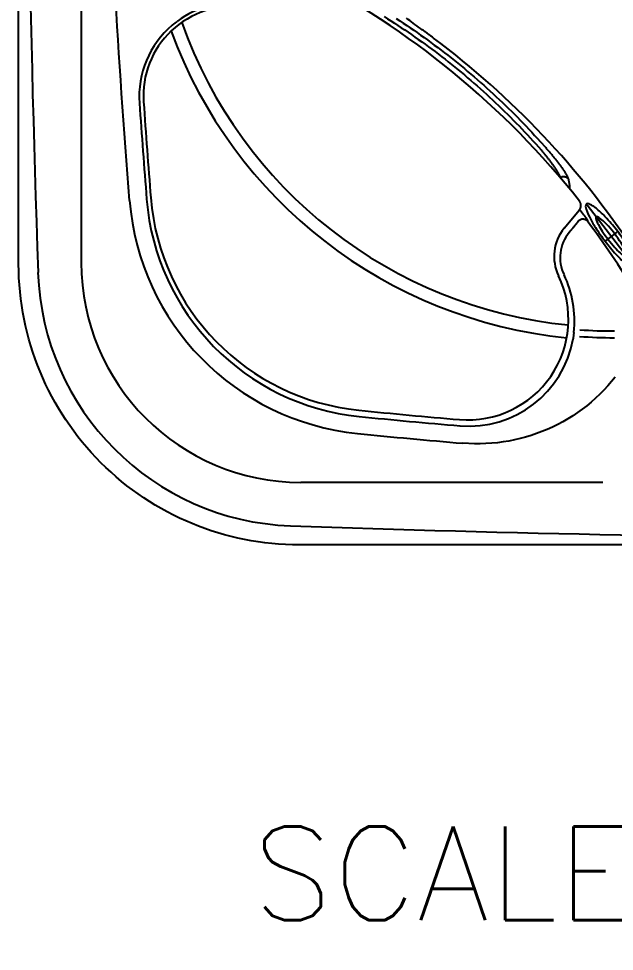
# Model space of a CAD drawing. Extents: x 832 to 912, y 781 to 934.
# Drawn here: x 832.36 to 857.81, y 780.61 to 820.45 of the extents above; entities that cross this region are included whole.
import ezdxf
from ezdxf.enums import TextEntityAlignment as Align

# ---------------------------------------------------------------- set-up
doc = ezdxf.new("R2010")
doc.units = 0
doc.header["$MEASUREMENT"] = 0
for name, color, linetype in [('1', 4, 'Continuous'), ('DIM', 3, 'Continuous'), ('SPA', 2, 'Continuous')]:
    doc.layers.add(name, color=color, linetype=linetype)
doc.styles.add('SIMPLEX', font='simplex')

# ---------------------------------------------------------------- blocks, each defined once
blk = doc.blocks.new('EQ')
at = {"layer": 'DIM'}
for p, q in [((-0.001, 0.047), (-0.001, 0.652)), ((-1.664, 0.346), (1.698, 0.346))]:
    blk.add_line(p, q, dxfattribs=at)
at = {"layer": 'DIM', "color": 2}
blk.add_lwpolyline([(-1.75, 0.339, 0.291146), (-1.691, 0.247, 0.061616), (-1.237, 0.099, 0.027833), (-0.722, 0.029, 0.020024), (0, 0, 0.020024), (0.722, 0.029, 0.027833), (1.237, 0.099, 0.061616), (1.691, 0.247, 0.291146), (1.75, 0.339, 0.291146), (1.691, 0.431, 0.061616), (1.237, 0.579, 0.027833), (0.722, 0.649, 0.020024), (0, 0.678, 0.020024), (-0.722, 0.649, 0.027833), (-1.237, 0.579, 0.061616), (-1.691, 0.431, 0.291146)], format="xyb", close=True, dxfattribs=at)
at = {"layer": 'DIM'}
blk.add_lwpolyline([(-1.103, 0.346, 0.304881), (-1.07, 0.298, 0.055007), (-0.787, 0.217, 0.024367), (-0.469, 0.179, 0.017459), (-0.023, 0.164, 0.017459), (0.422, 0.179, 0.024367), (0.74, 0.217, 0.055007), (1.024, 0.298, 0.304881), (1.056, 0.346, 0.304881), (1.024, 0.394, 0.055007), (0.74, 0.475, 0.024367), (0.422, 0.512, 0.017459), (-0.023, 0.528, 0.017459), (-0.469, 0.512, 0.024367), (-0.787, 0.475, 0.055007), (-1.07, 0.394, 0.304881)], format="xyb", close=True, dxfattribs=at)
blk = doc.blocks.new('2010SOVEREIGN')
at = {"layer": '1', "color": 3}
for p, q in [((2.674, 80.643), (2.674, 12.062)), ((24.966, 2.675), (12.061, 2.675))]:
    blk.add_line(p, q, dxfattribs=at)
at = {"layer": '1', "linetype": 'Continuous'}
blk.add_line((23.313, 13.533), (23.958, 14.316), dxfattribs=at)
blk.add_lwpolyline([(23.958, 14.316), (23.967, 14.326), (23.975, 14.337), (23.982, 14.349), (23.989, 14.361), (23.995, 14.372), (24.001, 14.385), (24.006, 14.397), (24.011, 14.41), (24.015, 14.422), (24.018, 14.435), (24.021, 14.448), (24.023, 14.462), (24.025, 14.475), (24.026, 14.488), (24.026, 14.502), (24.026, 14.515), (24.026, 14.529), (24.024, 14.542), (24.022, 14.556), (24.02, 14.569), (24.016, 14.583), (24.013, 14.596), (24.008, 14.609), (24.003, 14.621), (23.998, 14.634), (23.992, 14.646), (23.985, 14.658), (23.978, 14.67), (23.962, 14.692)], dxfattribs=at)
at = {"layer": '1', "color": 3}
for centre, radius, start, end in [((1031.052, 46.42), 1030.812, 178.073751, 181.933854), ((25.41, 28.877), 19.573, 199.5663, 264.3533), ((25.408, 28.875), 20.119, 200.1157, 264.3259), ((398.256, 46.262), 394.048, 183.98596, 184.5837), ((15.579, 15.58), 10.143, 184.5743, 264.1944), ((12.061, 12.062), 9.387, 180, 270), ((12.02, 12.012), 11.2, 181.9339, 267.9287), ((39.811, 253.5), 249.293, 264.18501, 265.1786), ((39.828, 780.914), 780.604, 267.928716, 272.071169)]:
    blk.add_arc(centre, radius, start, end, dxfattribs=at)
at = {"layer": '1', "linetype": 'Continuous'}
for centre, radius, start, end in [((-4.11, -7.483), 35.773, 38.3063, 63.0044), ((9.127, 19.198), 3.798, 82.6162, 183.9859), ((24.778, 12.325), 1.899, 140.5001, 205.6796), ((19.193, 9.64), 4.298, 265.1781, 25.6796)]:
    blk.add_arc(centre, radius, start, end, dxfattribs=at)
at = {"layer": '1'}
for centre, radius, start, end in [((398.048, 46.297), 393.662, 183.98584, 184.58383), ((15.539, 15.632), 9.926, 184.5944, 264.1744), ((39.771, 253.598), 249.122, 264.18517, 265.17855)]:
    blk.add_arc(centre, radius, start, end, dxfattribs=at)
at = {"layer": '1', "color": 2}
for centre, radius, start, end in [((15.58, 15.581), 10.874, 184.5804, 264.1883), ((39.846, 253.864), 250.389, 264.18536, 265.21979)]:
    blk.add_arc(centre, radius, start, end, dxfattribs=at)
at = {"layer": 'SPA', "color": 3, "linetype": 'Continuous'}
blk.add_line((23.593, 13.437), (23.521, 13.35), dxfattribs=at)
at = {"layer": 'SPA', "color": 4}
blk.add_lwpolyline([(12, 92.705), (67.658, 92.705, -0.414214), (79.658, 80.705), (79.658, 12, -0.414214), (67.658, 0), (12, 0, -0.414214), (0, 12), (0, 80.705, -0.414214)], format="xyb", close=True, dxfattribs=at)
at = {"layer": 'SPA', "color": 2, "linetype": 'Continuous'}
for points in [[(4.741, 14.713), (4.695, 15.285), (4.651, 15.857), (4.607, 16.428), (4.564, 17), (4.522, 17.573), (4.48, 18.145), (4.44, 18.717), (4.4, 19.289), (4.362, 19.862), (4.324, 20.434), (4.287, 21.006), (4.25, 21.579), (4.215, 22.152), (4.18, 22.724), (4.146, 23.297), (4.113, 23.87), (4.081, 24.443), (4.05, 25.016), (3.99, 26.162)], [(17.246, 22.011), (17.167, 22.069), (17.088, 22.126), (17.011, 22.183), (16.934, 22.238), (16.859, 22.293), (16.784, 22.347), (16.711, 22.4), (16.638, 22.452), (16.567, 22.503)], [(17.731, 21.652), (17.707, 21.67), (17.683, 21.688), (17.659, 21.706), (17.634, 21.724), (17.61, 21.742), (17.586, 21.76), (17.562, 21.778), (17.537, 21.796), (17.513, 21.814), (17.489, 21.832), (17.465, 21.85), (17.44, 21.868), (17.416, 21.886), (17.392, 21.904), (17.368, 21.921), (17.343, 21.939), (17.319, 21.957), (17.295, 21.975), (17.246, 22.011)], [(25.492, 7.171), (25.333, 6.978), (25.17, 6.791), (25.002, 6.611), (24.828, 6.436), (24.648, 6.268), (24.464, 6.106), (24.273, 5.949), (24.078, 5.799), (23.878, 5.655), (23.673, 5.518), (23.464, 5.387), (23.25, 5.264), (23.033, 5.148), (22.812, 5.039), (22.588, 4.938), (22.36, 4.844), (22.13, 4.757), (21.897, 4.679), (21.662, 4.608), (21.424, 4.544), (21.184, 4.489), (20.943, 4.441), (20.7, 4.401), (20.456, 4.369), (20.211, 4.345), (19.966, 4.329), (19.72, 4.321), (19.473, 4.321), (18.98, 4.345)]]:
    blk.add_lwpolyline(points, dxfattribs=at)
at = {"layer": 'SPA', "color": 3, "linetype": 'Continuous'}
for points in [[(16.134, 22.489), (16.284, 22.392), (16.433, 22.293), (16.582, 22.193), (16.731, 22.092), (16.879, 21.99), (17.027, 21.887), (17.174, 21.783), (17.321, 21.678), (17.468, 21.573), (17.614, 21.466), (17.759, 21.358), (17.904, 21.25), (18.049, 21.14), (18.193, 21.03), (18.336, 20.918), (18.479, 20.806), (18.621, 20.693), (18.763, 20.579), (18.903, 20.464), (19.044, 20.348), (19.183, 20.232), (19.322, 20.115), (19.46, 19.997), (19.597, 19.878), (19.734, 19.759), (19.87, 19.638), (20.005, 19.517), (20.139, 19.396), (20.272, 19.273), (20.405, 19.15), (20.537, 19.026), (20.668, 18.902), (20.798, 18.777), (20.927, 18.652), (21.055, 18.525), (21.182, 18.399), (21.309, 18.272), (21.434, 18.144), (21.559, 18.015), (21.682, 17.887), (21.805, 17.757), (21.926, 17.628), (22.047, 17.498), (22.167, 17.367), (22.285, 17.236), (22.519, 16.973)], [(15.611, 22.572), (15.759, 22.479), (15.907, 22.385), (16.054, 22.291), (16.201, 22.195), (16.348, 22.098), (16.494, 22), (16.64, 21.901), (16.786, 21.801), (16.931, 21.7), (17.076, 21.599), (17.22, 21.496), (17.364, 21.392), (17.508, 21.287), (17.651, 21.182), (17.793, 21.075), (17.935, 20.968), (18.076, 20.859), (18.217, 20.75), (18.357, 20.64), (18.497, 20.529), (18.635, 20.417), (18.774, 20.304), (18.911, 20.191), (19.048, 20.077), (19.185, 19.962), (19.32, 19.846), (19.455, 19.729), (19.589, 19.612), (19.722, 19.494), (19.855, 19.375), (19.986, 19.255), (20.117, 19.135), (20.247, 19.014), (20.376, 18.893), (20.505, 18.771), (20.632, 18.648), (20.759, 18.524), (20.885, 18.401), (21.01, 18.276), (21.134, 18.151), (21.257, 18.025), (21.379, 17.899), (21.5, 17.773), (21.62, 17.646), (21.739, 17.518), (21.857, 17.39), (21.975, 17.262), (22.091, 17.133), (22.32, 16.875)], [(6.554, 22.201), (6.561, 22.207), (6.569, 22.213), (6.576, 22.219), (6.584, 22.225), (6.591, 22.231), (6.599, 22.237), (6.606, 22.243), (6.614, 22.248), (6.622, 22.254), (6.629, 22.26), (6.637, 22.266), (6.644, 22.272), (6.652, 22.278), (6.66, 22.283), (6.667, 22.289), (6.675, 22.295), (6.682, 22.3), (6.69, 22.306), (6.698, 22.312), (6.706, 22.317), (6.713, 22.323), (6.721, 22.329), (6.729, 22.334), (6.736, 22.34), (6.744, 22.345), (6.752, 22.351), (6.76, 22.356), (6.767, 22.362), (6.783, 22.373)], [(22.32, 16.875), (22.343, 16.847), (22.366, 16.82), (22.389, 16.793), (22.411, 16.766), (22.434, 16.739), (22.456, 16.712), (22.477, 16.685), (22.499, 16.659), (22.52, 16.632), (22.541, 16.606), (22.562, 16.58), (22.582, 16.554), (22.603, 16.529), (22.622, 16.503), (22.642, 16.478), (22.661, 16.453), (22.68, 16.428), (22.699, 16.403), (22.717, 16.379), (22.735, 16.355), (22.753, 16.331), (22.77, 16.307), (22.787, 16.284), (22.804, 16.261), (22.82, 16.238), (22.836, 16.216), (22.852, 16.194), (22.867, 16.172), (22.882, 16.151), (22.896, 16.13), (22.91, 16.109), (22.924, 16.089), (22.938, 16.069), (22.95, 16.049), (22.963, 16.03), (22.975, 16.011), (22.987, 15.993), (22.998, 15.975), (23.009, 15.957), (23.02, 15.94), (23.03, 15.923), (23.04, 15.907), (23.049, 15.891), (23.058, 15.876), (23.066, 15.861), (23.074, 15.846), (23.082, 15.832), (23.089, 15.819), (23.096, 15.806), (23.102, 15.793), (23.108, 15.781), (23.114, 15.769), (23.119, 15.758), (23.123, 15.748), (23.127, 15.738), (23.131, 15.728), (23.134, 15.719), (23.137, 15.711), (23.141, 15.695)], [(22.519, 16.973), (22.546, 16.943), (22.573, 16.912), (22.599, 16.882), (22.625, 16.852), (22.65, 16.822), (22.676, 16.792), (22.701, 16.762), (22.726, 16.733), (22.751, 16.703), (22.775, 16.674), (22.799, 16.645), (22.823, 16.616), (22.846, 16.588), (22.869, 16.559), (22.892, 16.531), (22.914, 16.503), (22.936, 16.475), (22.958, 16.448), (22.979, 16.421), (23, 16.394), (23.021, 16.367), (23.041, 16.341), (23.061, 16.315), (23.08, 16.289), (23.099, 16.264), (23.118, 16.239), (23.136, 16.214), (23.154, 16.19), (23.171, 16.166), (23.188, 16.143), (23.204, 16.12), (23.221, 16.097), (23.236, 16.075), (23.251, 16.053), (23.266, 16.031), (23.28, 16.01), (23.294, 15.99), (23.307, 15.97), (23.32, 15.95), (23.333, 15.931), (23.345, 15.912), (23.356, 15.894), (23.367, 15.876), (23.378, 15.859), (23.388, 15.842), (23.397, 15.826), (23.406, 15.811), (23.414, 15.795), (23.422, 15.781), (23.43, 15.767), (23.437, 15.753), (23.443, 15.74), (23.449, 15.728), (23.455, 15.716), (23.46, 15.705), (23.464, 15.694), (23.468, 15.684), (23.472, 15.675), (23.477, 15.657)], [(23.141, 15.695), (23.161, 15.708), (23.182, 15.719), (23.204, 15.728), (23.228, 15.735), (23.253, 15.74), (23.278, 15.742), (23.304, 15.742), (23.33, 15.739), (23.355, 15.733), (23.38, 15.725), (23.403, 15.715), (23.424, 15.703), (23.444, 15.689), (23.477, 15.657)], [(23.141, 15.695), (23.142, 15.692)], [(23.477, 15.657), (23.482, 15.637), (23.487, 15.618), (23.491, 15.598), (23.496, 15.579), (23.5, 15.56), (23.504, 15.541), (23.508, 15.523), (23.511, 15.505), (23.515, 15.487), (23.518, 15.469), (23.521, 15.452), (23.523, 15.435), (23.526, 15.418), (23.528, 15.401), (23.53, 15.385), (23.532, 15.369), (23.533, 15.353), (23.534, 15.337), (23.535, 15.322), (23.536, 15.307), (23.537, 15.292), (23.537, 15.277), (23.537, 15.263), (23.537, 15.249), (23.537, 15.235), (23.536, 15.222), (23.536, 15.22)], [(24.141, 14.108), (24.147, 14.1), (24.153, 14.093), (24.158, 14.085), (24.164, 14.077), (24.17, 14.07), (24.175, 14.062), (24.181, 14.054), (24.187, 14.047), (24.192, 14.039), (24.198, 14.032), (24.203, 14.024), (24.208, 14.017), (24.213, 14.01), (24.218, 14.003), (24.223, 13.996), (24.228, 13.988), (24.233, 13.981), (24.238, 13.975), (24.242, 13.968), (24.247, 13.961), (24.251, 13.955), (24.255, 13.948), (24.26, 13.942), (24.264, 13.936), (24.267, 13.93), (24.271, 13.924), (24.275, 13.918), (24.278, 13.913), (24.281, 13.907), (24.285, 13.902), (24.288, 13.897), (24.29, 13.892), (24.293, 13.887), (24.296, 13.883), (24.298, 13.879), (24.3, 13.875), (24.302, 13.871), (24.304, 13.867), (24.306, 13.863), (24.307, 13.86), (24.308, 13.857), (24.31, 13.854), (24.31, 13.852), (24.311, 13.849), (24.312, 13.847), (24.312, 13.845), (24.312, 13.844), (24.312, 13.842), (24.312, 13.84)], [(23.914, 13.839), (23.914, 13.838), (23.913, 13.837), (23.912, 13.836), (23.911, 13.834), (23.91, 13.832), (23.909, 13.83), (23.907, 13.828), (23.906, 13.826), (23.904, 13.824), (23.902, 13.821), (23.9, 13.818), (23.898, 13.815), (23.895, 13.812), (23.893, 13.809), (23.89, 13.806), (23.888, 13.802), (23.885, 13.798), (23.882, 13.794), (23.878, 13.79), (23.875, 13.786), (23.872, 13.781), (23.868, 13.777), (23.865, 13.772), (23.861, 13.767), (23.857, 13.762), (23.853, 13.757), (23.849, 13.752), (23.844, 13.747), (23.84, 13.741), (23.836, 13.735), (23.831, 13.73), (23.826, 13.724), (23.821, 13.718), (23.817, 13.711), (23.812, 13.705), (23.806, 13.699), (23.801, 13.692), (23.796, 13.686), (23.791, 13.679), (23.785, 13.672), (23.779, 13.665), (23.774, 13.658), (23.768, 13.651), (23.762, 13.644), (23.756, 13.637), (23.751, 13.629), (23.744, 13.622), (23.738, 13.614), (23.732, 13.607), (23.726, 13.599), (23.72, 13.592), (23.713, 13.584), (23.707, 13.576), (23.701, 13.568), (23.694, 13.56), (23.688, 13.552), (23.681, 13.544), (23.675, 13.536), (23.668, 13.528), (23.661, 13.52), (23.655, 13.512), (23.648, 13.503), (23.641, 13.495), (23.634, 13.487), (23.627, 13.479), (23.621, 13.47), (23.614, 13.462), (23.607, 13.454), (23.593, 13.437)], [(23.914, 13.839), (23.933, 13.859), (23.954, 13.877), (23.978, 13.893), (24.004, 13.907), (24.033, 13.918), (24.064, 13.926), (24.096, 13.929), (24.128, 13.928), (24.16, 13.923), (24.191, 13.915), (24.219, 13.902), (24.245, 13.887), (24.269, 13.87), (24.306, 13.83)], [(23.92, 13.849), (23.92, 13.849), (23.92, 13.848), (23.919, 13.848), (23.919, 13.847), (23.919, 13.847), (23.918, 13.846), (23.918, 13.846), (23.918, 13.845), (23.918, 13.845), (23.917, 13.844), (23.917, 13.844), (23.917, 13.843), (23.916, 13.843), (23.916, 13.842), (23.916, 13.842), (23.916, 13.841), (23.915, 13.841), (23.915, 13.84), (23.914, 13.839)], [(24.312, 13.84), (24.312, 13.84), (24.311, 13.839), (24.311, 13.839), (24.311, 13.838), (24.311, 13.838), (24.31, 13.837), (24.31, 13.837), (24.31, 13.836), (24.309, 13.836), (24.309, 13.835), (24.309, 13.835), (24.309, 13.834), (24.308, 13.833), (24.308, 13.833), (24.308, 13.832), (24.307, 13.832), (24.307, 13.831), (24.307, 13.831), (24.306, 13.83)], [(23.719, 9.081), (23.719, 9.072), (23.718, 9.063), (23.717, 9.054), (23.716, 9.045), (23.715, 9.036), (23.715, 9.027), (23.714, 9.018), (23.713, 9.009), (23.712, 8.999), (23.711, 8.99), (23.71, 8.981), (23.709, 8.972), (23.708, 8.963), (23.707, 8.954), (23.706, 8.945), (23.705, 8.936), (23.704, 8.927), (23.703, 8.918), (23.702, 8.909), (23.701, 8.9), (23.7, 8.891), (23.699, 8.882), (23.697, 8.873), (23.696, 8.864), (23.695, 8.854), (23.694, 8.845), (23.693, 8.836), (23.691, 8.827), (23.689, 8.809)]]:
    blk.add_lwpolyline(points, dxfattribs=at)
for centre, radius, start, end in [((9.171, 19.15), 4.011, 82.6162, 126.5465), ((9.171, 19.15), 4.02, 130.6329, 183.9859), ((-4.066, -7.53), 35.55, 37.4927, 37.9451), ((-4.066, -7.53), 35.513, 31.172, 36.9746), ((24.822, 12.278), 1.686, 140.5001, 205.6796), ((19.237, 9.592), 4.511, 353.4939, 25.6796), ((25.453, 28.828), 19.687, 265.715, 270), ((19.237, 9.592), 4.52, 265.1781, 350.0216), ((25.453, 28.828), 19.975, 265.708, 270)]:
    blk.add_arc(centre, radius, start, end, dxfattribs=at)
at = {"layer": 'SPA', "color": 2, "linetype": 'Continuous'}
blk.add_arc((-4.066, -7.53), 36.424, 33.5654, 53.2428, dxfattribs=at)
at = {"layer": 'DIM', "rotation": 127.5376002739503}
blk.add_blockref('EQ', (25.597, 13.387), dxfattribs=at)

msp = doc.modelspace()

# ---------------------------------------------------------------- block references
at = {"layer": '1'}
msp.add_blockref('2010SOVEREIGN', (832.36, 797.97), dxfattribs=at)

# ---------------------------------------------------------------- texts
at = {"layer": 'DIM', "style": 'SIMPLEX'}
msp.add_text('SCALE: 1/4" = 1\'-0"', height=4, dxfattribs=at).set_placement((872.265, 781.943), align=Align.CENTER)

doc.saveas('drawing.dxf')
